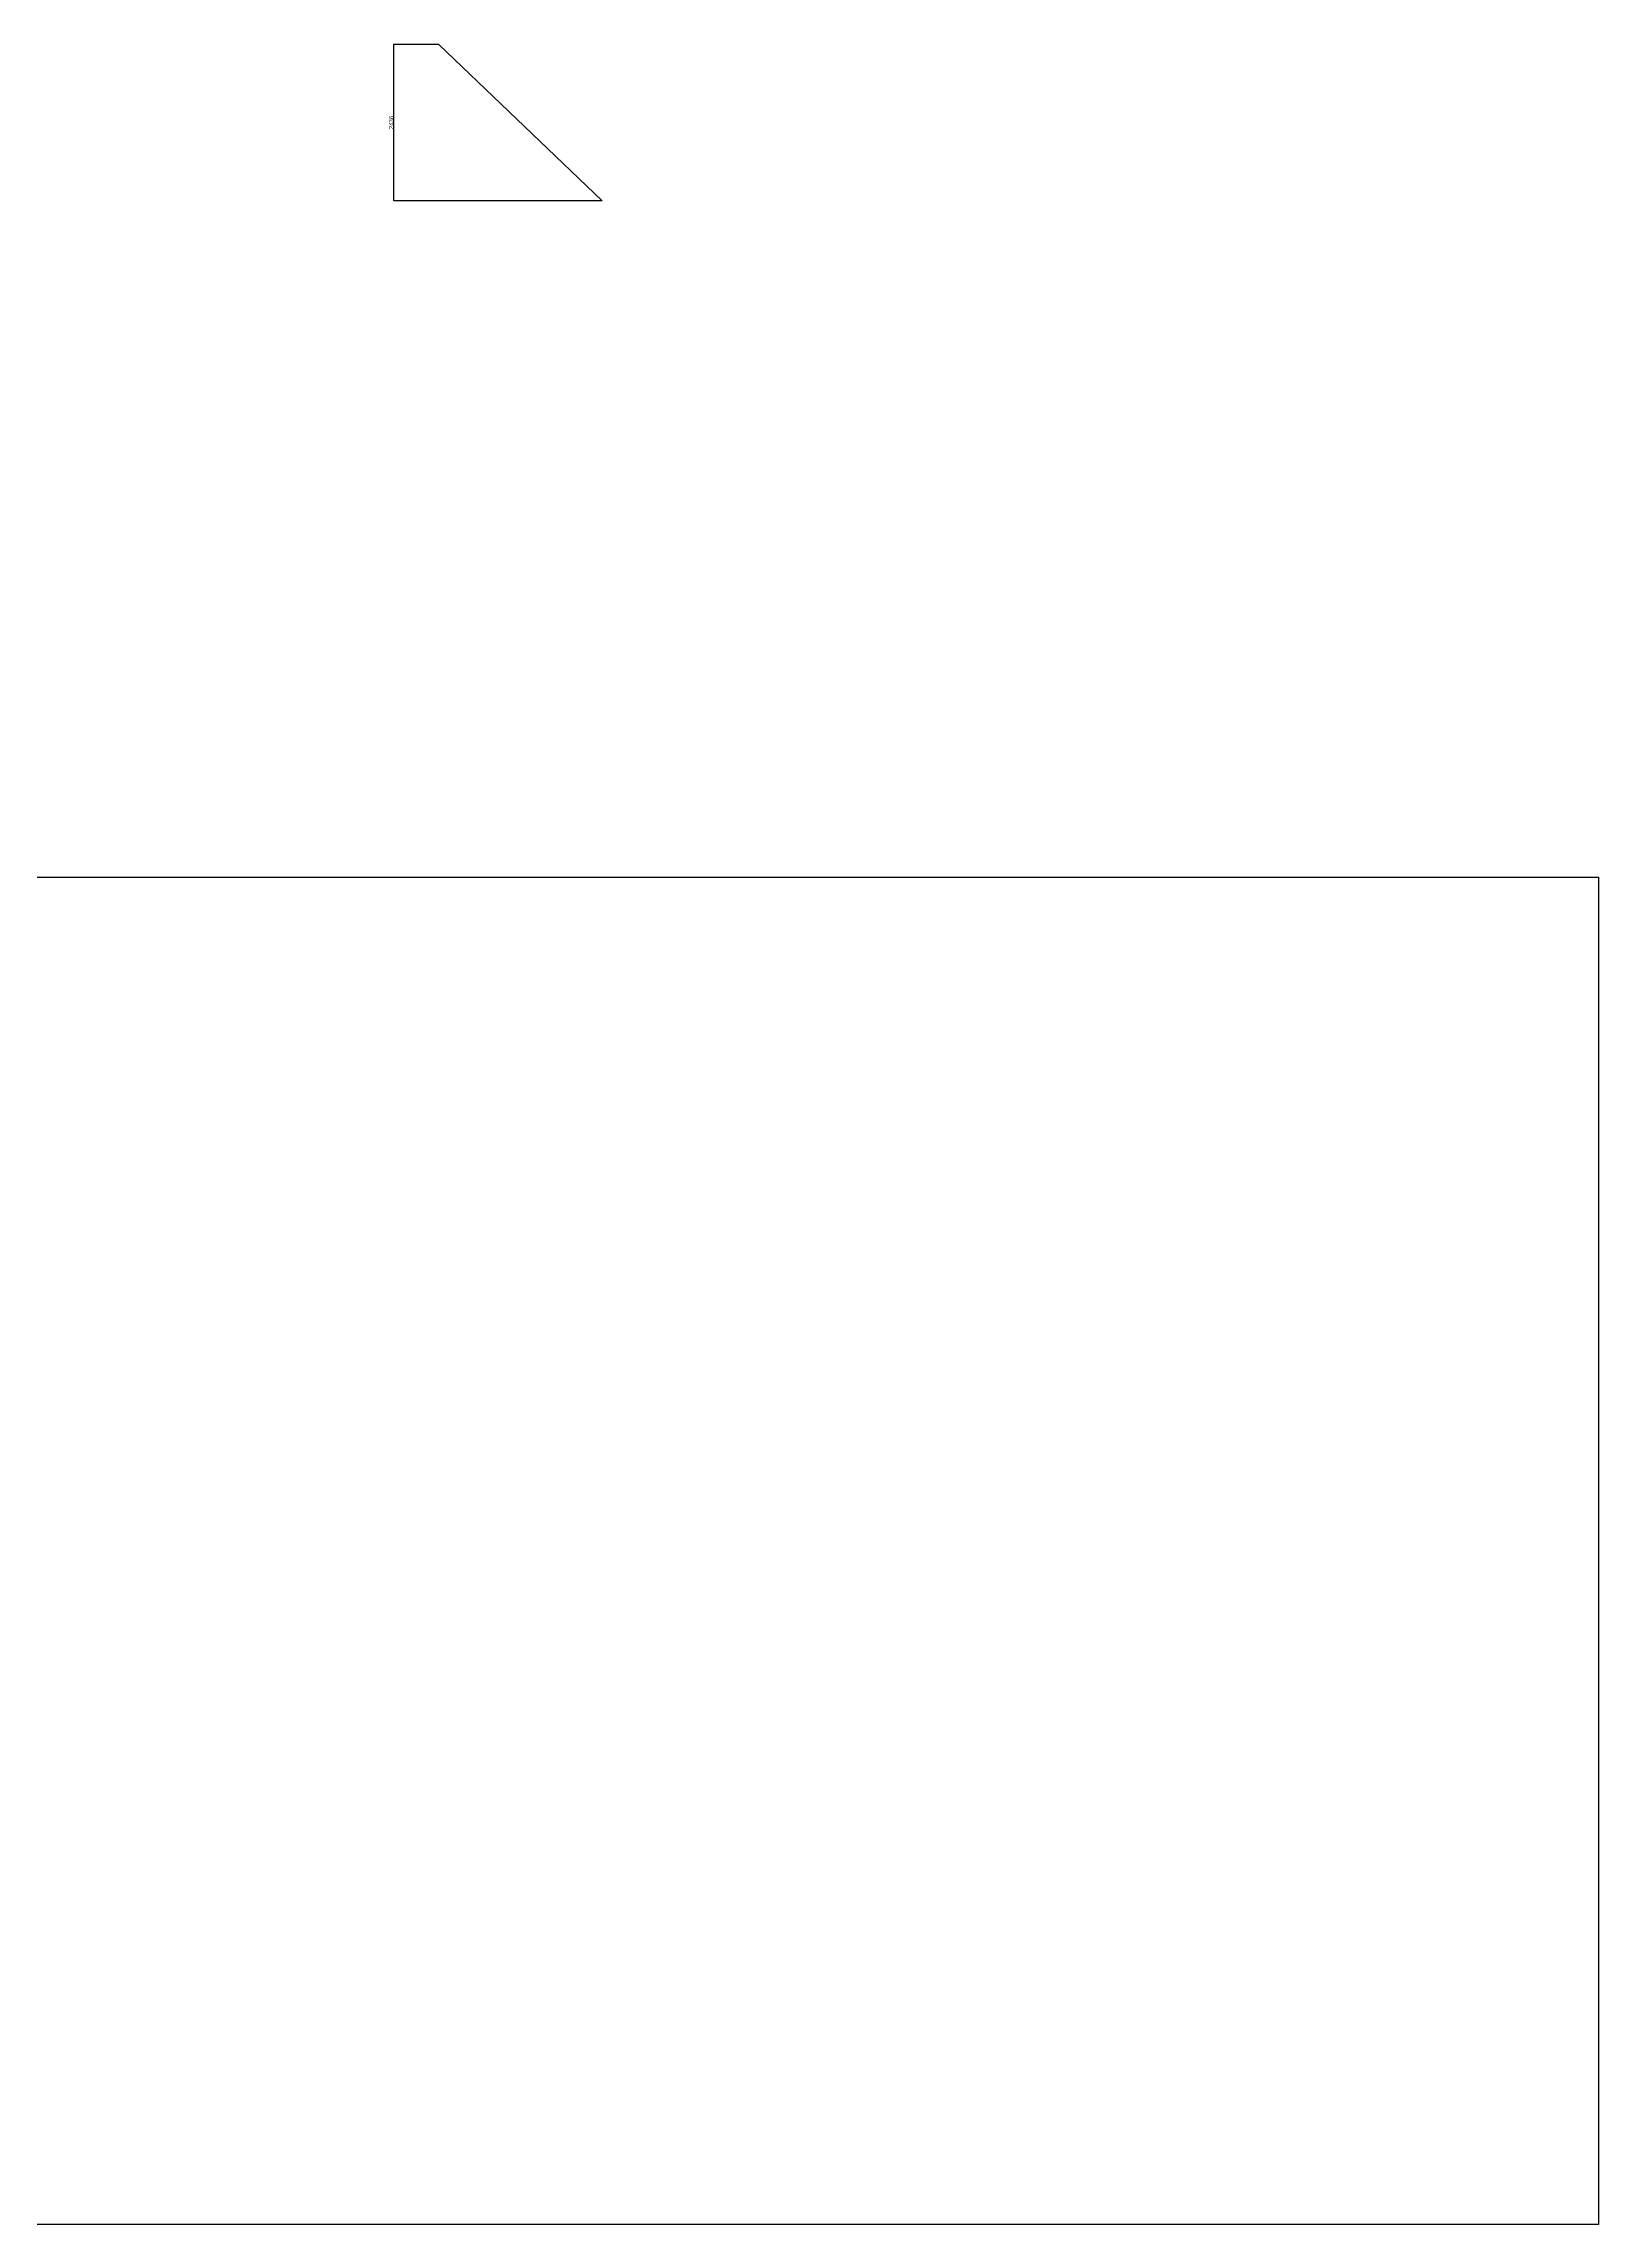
# Model space of a CAD drawing. Header units: millimetres. Extents: x -152054 to 94068, y -14280 to 90567.
# Drawn here: x 16713 to 40940, y 32571 to 66561 of the extents above; entities that cross this region are included whole.
import ezdxf

# ---------------------------------------------------------------- set-up
doc = ezdxf.new("R2010")
doc.units = ezdxf.units.MM
doc.styles.get("Standard").update_dxf_attribs({"font": 'arial.ttf'})
doc.dimstyles.new('ISO-25', dxfattribs={"dimtxt": 67.5, "dimasz": 22.5, "dimexe": 1.25, "dimexo": 0.625, "dimgap": 5.63, "dimtad": 1, "dimtoh": 1, "dimdec": 0, "dimtxsty": 'Standard', "dimblk": 'ARCHTICK', "dimcen": 2.5, "dimclrd": 40, "dimclre": 40, "dimclrt": 1, "dimadec": 0, "dimazin": 0, "dimtfac": 1, "dimtdec": 0, "dimtmove": 0, "dimatfit": 3, "dimldrblk": 'BOXFILLED', "dimfxl": 1, "dimarcsym": 0})
picture_1 = doc.add_image_def('image1.jpg', size_in_pixel=(4961, 3509))

# ---------------------------------------------------------------- blocks, each defined once
blk = doc.blocks.new('_ArchTick')
at = {"color": 0, "linetype": 'ByBlock', "const_width": 0.15}
blk.add_lwpolyline([(-0.5, -0.5), (0.5, 0.5)], dxfattribs=at)
blk = doc.blocks.new('*D49')
at = {"color": 40, "lineweight": -2, "transparency": 16777216}
for p, q in [((22873, 66549), (22168, 66549)), ((22169, 64113), (22169, 66549)), ((25413, 64113), (22168, 64113))]:
    blk.add_line(p, q, dxfattribs=at)
at = {"layer": 'Defpoints', "color": 0, "transparency": 16777216}
for p in [(22169, 66549), (22874, 66549), (25414, 64113)]:
    blk.add_point(p, dxfattribs=at)
at = {"color": 40, "lineweight": -2, "transparency": 16777216, "xscale": 22.5, "yscale": 22.5, "zscale": 22.5}
for p, rotation in [((22169, 66549), 90), ((22169, 64113), 270)]:
    blk.add_blockref('_ArchTick', p, dxfattribs=dict(at, rotation=rotation))
at = {"color": 1, "transparency": 16777216, "insert": (22129, 65331), "char_height": 67.5, "attachment_point": 5, "rotation": 90}
blk.add_mtext('2436', dxfattribs=at)
blk = doc.blocks.new('_BoxFilled')
at = {"color": 0, "linetype": 'ByBlock', "lineweight": -2}
blk.add_line((-0.5, 0), (-1, 0), dxfattribs=at)
at = {"color": 0, "linetype": 'ByBlock'}
blk.add_solid([(-0.5, 0.5), (0.5, 0.5), (-0.5, -0.5), (0.5, -0.5)], dxfattribs=at)

msp = doc.modelspace()

# ---------------------------------------------------------------- linework, layer by layer
msp.add_lwpolyline([(25413.7, 64112.8), (22873.5, 66548.8)])

# ---------------------------------------------------------------- dimensions: what is measured, and where the dimension line sits
dim = msp.add_linear_dim(base=(22168.9, 66548.8), p1=(25413.7, 64112.8), p2=(22873.5, 66548.8), angle=90, dimstyle='ISO-25')
dim.commit()
dim.dimension.update_dxf_attribs({"geometry": '*D49', "text_midpoint": (22128.8, 65330.8)})

# ---------------------------------------------------------------- pictures from other files: only their frames are drawn
image = msp.add_image(picture_1, insert=(11250.8, 32571.2), size_in_units=(29689.2, 20999.7))
image.dxf.flags = 7

doc.saveas('drawing.dxf')
